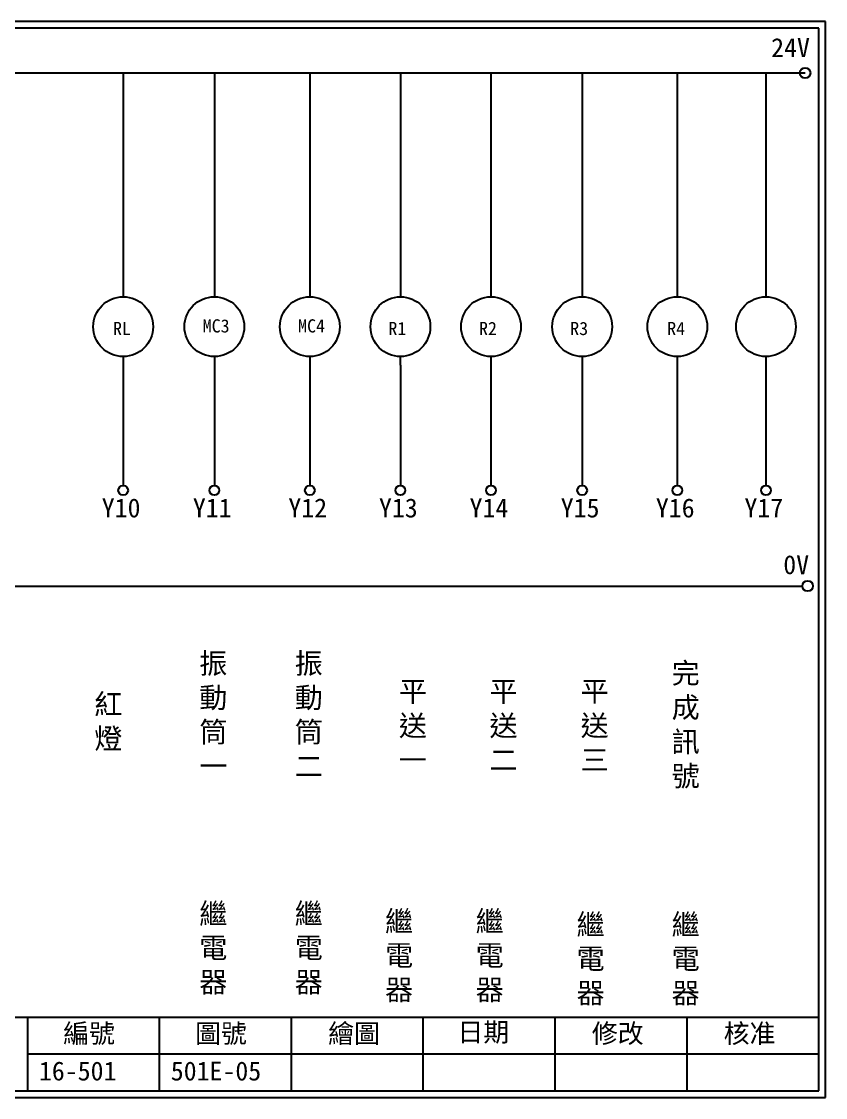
# Model space of a CAD drawing. Extents: x 926 to 1213, y 3 to 207.
# Drawn here: x 1060.3 to 1212.7, y 3 to 207 of the extents above; entities that cross this region are included whole.
import ezdxf

# ---------------------------------------------------------------- set-up
doc = ezdxf.new("R2010")
doc.units = 0
doc.layers.get('0').update_dxf_attribs({"linetype": 'CONTINUOUS'})
doc.layers.add('圖框層', color=7, linetype='CONTINUOUS')
doc.layers.add('標尺寸層', color=3, linetype='CONTINUOUS')
doc.styles.add('CNS', font='romanc.shx', dxfattribs={"bigfont": 'chineset.shx'})
doc.styles.add('STSL', font='kaiu.ttf')

msp = doc.modelspace()

# ---------------------------------------------------------------- linework, layer by layer
for centre in [(1208.88, 197.22), (1209.36, 99.96)]:
    msp.add_circle(centre, 1)
at = {"layer": '圖框層', "color": 7}
for p, q in [((1212.74, 206.97), (925.74, 206.97)), ((1212.74, 3), (1212.74, 206.97)), ((1211.49, 205.72), (926.99, 205.72)), ((1211.49, 4.25), (1211.49, 205.72)), ((926.99, 18.25), (1211.49, 18.25)), ((1061.49, 4.25), (1061.49, 18.25)), ((1086.49, 4.25), (1086.49, 18.25)), ((1111.49, 4.25), (1111.49, 18.25)), ((1136.49, 4.25), (1136.49, 18.25)), ((1161.49, 4.25), (1161.49, 18.25)), ((1186.49, 4.25), (1186.49, 18.25)), ((1061.49, 11.25), (1211.49, 11.25)), ((926.99, 4.25), (1211.49, 4.25)), ((925.74, 3), (1212.74, 3))]:
    msp.add_line(p, q, dxfattribs=at)
at = {"layer": '標尺寸層', "color": 7}
for p, q in [((930.28, 197.22), (1208.88, 197.22)), ((1079.58, 197.22), (1079.58, 154.78)), ((1096.87, 197.22), (1096.87, 154.78)), ((1114.97, 197.22), (1114.97, 154.78)), ((1132.15, 197.22), (1132.15, 154.78)), ((1149.32, 197.22), (1149.32, 154.78)), ((1166.61, 197.22), (1166.61, 154.78)), ((1184.65, 197.22), (1184.65, 154.78)), ((1201.45, 197.22), (1201.45, 154.78)), ((1079.58, 143.45), (1079.58, 119)), ((1096.87, 143.45), (1096.87, 119)), ((1114.97, 143.45), (1114.97, 119)), ((1149.32, 143.45), (1149.32, 119)), ((1166.61, 143.45), (1166.61, 119)), ((1184.65, 143.45), (1184.65, 119)), ((1201.45, 143.45), (1201.45, 119)), ((1132.15, 141.82), (1132.15, 119)), ((930.49, 99.96), (1208.36, 99.96))]:
    msp.add_line(p, q, dxfattribs=at)
at = {"layer": '標尺寸層'}
msp.add_line((1132.15, 141.82), (1132.15, 143.45), dxfattribs=at)
at = {"layer": '標尺寸層', "color": 7}
for centre, radius in [((1079.58, 149.12), 5.66), ((1096.87, 149.12), 5.66), ((1114.97, 149.12), 5.66), ((1132.15, 149.12), 5.66), ((1149.32, 149.12), 5.66), ((1166.61, 149.12), 5.66), ((1184.65, 149.12), 5.66), ((1201.45, 149.12), 5.66), ((1079.58, 118.08), 0.92), ((1096.87, 118.08), 0.92), ((1114.97, 118.08), 0.92), ((1132.15, 118.08), 0.92), ((1149.32, 118.08), 0.92), ((1166.61, 118.08), 0.92), ((1184.65, 118.08), 0.92), ((1201.45, 118.08), 0.92)]:
    msp.add_circle(centre, radius, dxfattribs=at)

# ---------------------------------------------------------------- texts
at = {"layer": '圖框層', "color": 4, "style": 'STSL'}
for s, height, p in [('24V', 3.6, (1202.44, 200.22)), ('RL', 2.5, (1077.66, 147.53)), ('MC3', 2.5, (1094.66, 148.02)), ('MC4', 2.5, (1112.75, 148.02)), ('R1', 2.5, (1129.87, 147.53)), ('R2', 2.5, (1147.05, 147.53)), ('R3', 2.5, (1164.34, 147.53)), ('R4', 2.5, (1182.73, 147.53)), ('Y10', 3.6, (1075.52, 112.96)), ('Y11', 3.6, (1092.8, 112.96)), ('Y12', 3.6, (1110.9, 112.96)), ('Y13', 3.6, (1128.08, 112.96)), ('Y14', 3.6, (1145.26, 112.96)), ('Y15', 3.6, (1162.55, 112.96)), ('Y16', 3.6, (1180.58, 112.96)), ('Y17', 3.6, (1197.38, 112.96)), ('0V', 3.6, (1204.74, 102.2)), ('編號', 3.6, (1068.21, 13.34)), ('圖號', 3.6, (1093.21, 13.34)), ('繪圖', 3.6, (1118.44, 13.34)), ('日期', 3.6, (1142.96, 13.59)), ('修改', 3.6, (1168.44, 13.34)), ('核准', 3.6, (1193.44, 13.34)), ('16-501', 3.6, (1063.61, 6.22)), ('501E-05', 3.6, (1088.61, 6.22))]:
    msp.add_text(s, height=height, dxfattribs=at).set_placement(p)
at = {"layer": '標尺寸層', "color": 7, "char_height": 3.9, "width": 2.8481, "attachment_point": 5, "style": 'CNS'}
for s, insert in [('{\\fDFKai-SB|b0|i0|c136|p65;振動筒\\P一}', (1096.67, 75.54)), ('{\\fDFKai-SB|b0|i0|c136|p65;振動筒\\P二}', (1114.77, 75.54)), ('{\\fDFKai-SB|b0|i0|c136|p65;完成訊號}', (1186.24, 73.48)), ('{\\fDFKai-SB|b0|i0|c136|p65;平送一}', (1134.52, 73.48)), ('{\\fDFKai-SB|b0|i0|c136|p65;平送二}', (1151.7, 73.48)), ('{\\fDFKai-SB|b0|i0|c136|p65;平送三}', (1168.98, 73.48)), ('{\\fDFKai-SB|b0|i0|c136|p65;紅燈}', (1076.77, 74.09)), ('{\\fDFKai-SB|b0|i0|c136|p65;繼電器}', (1096.67, 31.16)), ('{\\fDFKai-SB|b0|i0|c136|p65;繼電器}', (1114.77, 31.16)), ('{\\fDFKai-SB|b0|i0|c136|p65;繼電器}', (1131.9, 29.71)), ('{\\fDFKai-SB|b0|i0|c136|p65;繼電器}', (1149.08, 29.71)), ('{\\fDFKai-SB|b0|i0|c136|p65;繼電器}', (1168.21, 29.1)), ('{\\fDFKai-SB|b0|i0|c136|p65;繼電器}', (1186.24, 29.1))]:
    msp.add_mtext(s, dxfattribs=dict(at, insert=insert))

doc.saveas('drawing.dxf')
